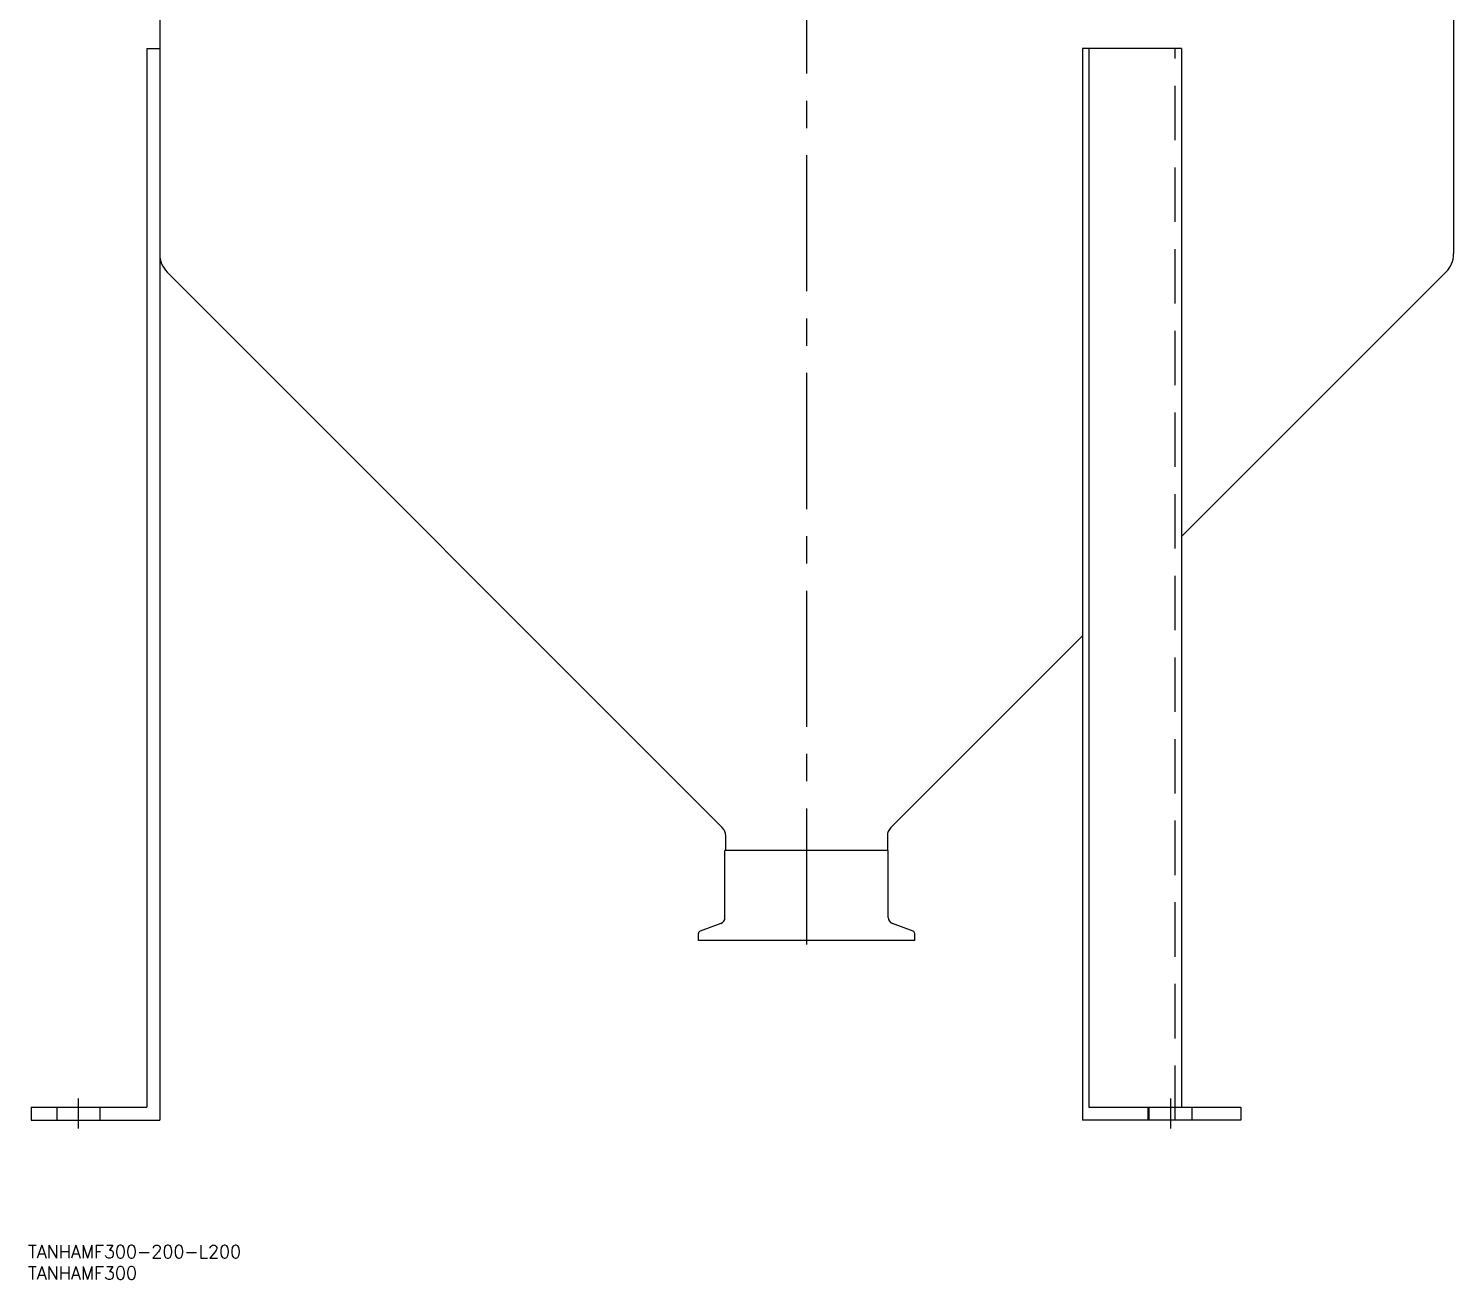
# Model space of a CAD drawing. Extents: x -192 to 726, y -751 to 189.
# Drawn here: x -181.6 to 151, y -751.2 to -459.4 of the extents above; entities that cross this region are included whole.
import ezdxf

# ---------------------------------------------------------------- set-up
doc = ezdxf.new("R2010")
doc.units = 0
doc.linetypes.add('CENTER', pattern=[50.8, 31.75, -6.35, 6.35, -6.35])
doc.linetypes.add('DASHED', pattern=[19.05, 12.7, -6.35])
doc.layers.get('0').update_dxf_attribs({"linetype": 'CONTINUOUS'})
doc.layers.add('CENTER', color=1, linetype='CONTINUOUS')
doc.styles.get("Standard").update_dxf_attribs({"font": 'txt.shx', "height": 3, "bigfont": 'bigfont.shx'})

msp = doc.modelspace()

# ---------------------------------------------------------------- linework, layer by layer
at = {"color": 7, "linetype": 'CONTINUOUS'}
for p, q in [((-151, -375.28), (-151, -714.03)), ((151, -375.28), (151, -492.96)), ((-154, -464.03), (-151, -464.03)), ((-154, -464.03), (-154, -711.03)), ((64.42, -464.03), (64.42, -714.03)), ((87.54, -464.03), (64.42, -464.03)), ((65.89, -464.03), (65.89, -711.03)), ((87.54, -464.03), (87.54, -711.03)), ((-151, -492.96), (-151, -511.96)), ((151, -492.96), (151, -511.96)), ((-19.67, -645.78), (-149.24, -516.2)), ((87.54, -577.9), (149.24, -516.2)), ((19.67, -645.78), (64.42, -601.03)), ((-18.85, -651.18), (-18.85, -647.76)), ((18.85, -647.76), (18.85, -651.18)), ((-19.05, -666.8), (-19.05, -651.18)), ((19.05, -651.18), (-19.05, -651.18)), ((19.05, -666.8), (19.05, -651.18)), ((-20.02, -668.18), (-24.86, -669.95)), ((24.86, -669.95), (20.02, -668.18)), ((-25.25, -672.18), (-25.25, -670.5)), ((25.25, -672.18), (25.25, -670.5)), ((25.25, -672.18), (-25.25, -672.18)), ((-181, -711.03), (-154, -711.03)), ((-181, -711.03), (-181, -714.03)), ((65.89, -711.03), (101.33, -711.03)), ((79.67, -711.03), (79.67, -714.03)), ((101.33, -711.03), (101.33, -714.03)), ((-181, -714.03), (-151, -714.03)), ((101.33, -714.03), (64.42, -714.03))]:
    msp.add_line(p, q, dxfattribs=at)
at = {"color": 3, "linetype": 'DASHED'}
for p, q in [((86.07, -714.03), (86.07, -464.03)), ((-175, -711.03), (-175, -714.03)), ((-165, -711.03), (-165, -714.03)), ((80, -714.03), (80, -711.03)), ((90, -714.03), (90, -711.03))]:
    msp.add_line(p, q, dxfattribs=at)
at = {"color": 7, "linetype": 'CONTINUOUS'}
for centre, radius, start, end in [((-145, -511.96), 6, 180, 225), ((145, -511.96), 6, 315, 0), ((-21.65, -647.76), 2.8, 360, 45), ((21.65, -647.76), 2.8, 135, 180), ((-20.52, -666.8), 1.47, 290, 0), ((20.52, -666.8), 1.47, 180, 250), ((-24.66, -670.5), 0.588, 110, 180), ((24.66, -670.5), 0.588, 0, 70)]:
    msp.add_arc(centre, radius, start, end, dxfattribs=at)
at = {"layer": 'CENTER', "color": 1, "linetype": 'CENTER'}
for p, q in [((0, -285.72), (0, -674.18)), ((-170, -709.03), (-170, -716.03)), ((85, -716.03), (85, -709.03))]:
    msp.add_line(p, q, dxfattribs=at)

# ---------------------------------------------------------------- texts
at = {"color": 7, "linetype": 'CONTINUOUS'}
for s, p in [('TANHAMF300-200-L200', (-181.75, -746.24)), ('TANHAMF300', (-181.75, -751.24))]:
    msp.add_text(s, height=3, dxfattribs=at).set_placement(p)

doc.saveas('drawing.dxf')
